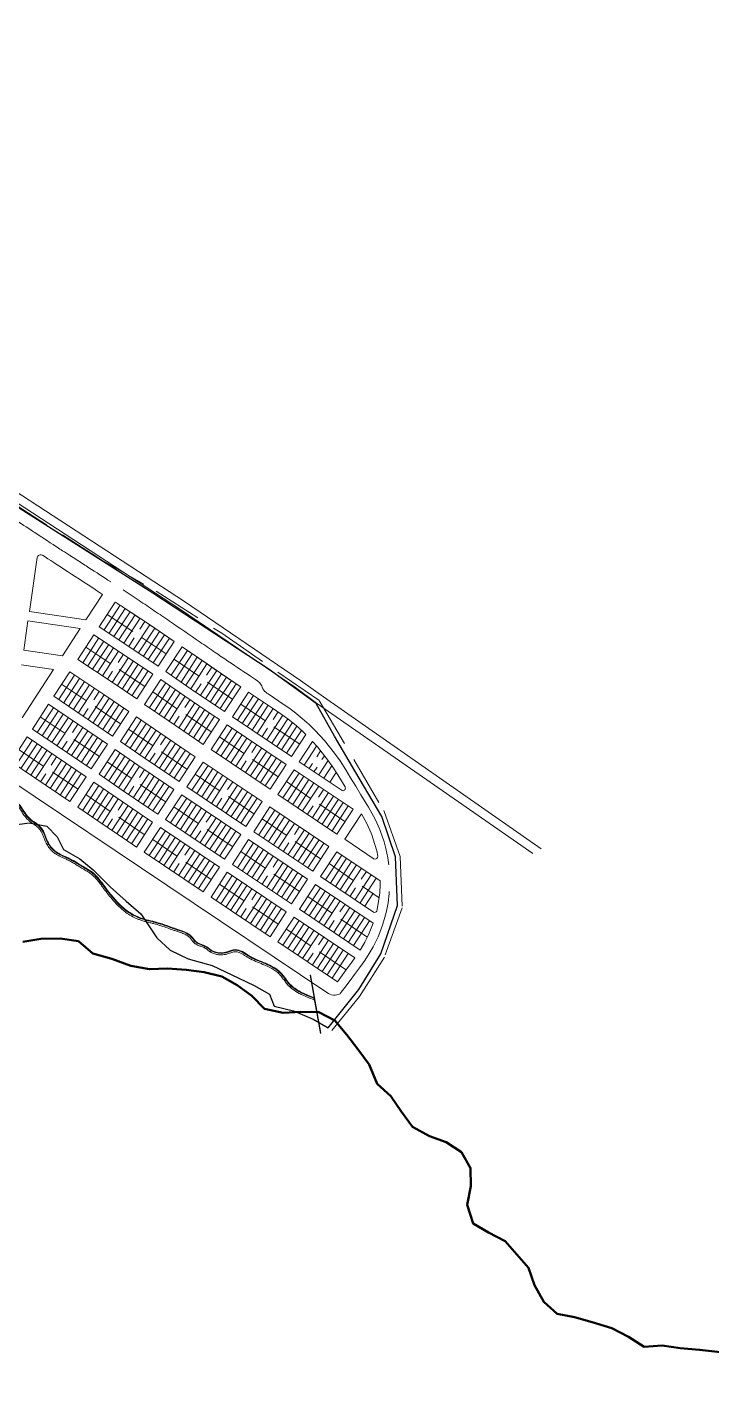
# Model space of a CAD drawing. Header units: metres. Extents: x 3557088 to 3598139, y 7314183 to 7334470.
# Drawn here: x 3581666 to 3582821, y 7319713 to 7321990 of the extents above; entities that cross this region are included whole.
import ezdxf

# ---------------------------------------------------------------- set-up
doc = ezdxf.new("R2010")
doc.units = ezdxf.units.M
doc.linetypes.add('JIS_02_4.0', pattern=[5.5, 4, -1.5])
for name, color, linetype, lineweight in [('CMS_Limite_Urbanizable', 1, 'Continuous', 30), ('Imagen', 17, 'Continuous', 0), ('LIMITES', 7, 'Continuous', 50)]:
    doc.layers.add(name, color=color, linetype=linetype, lineweight=lineweight)
doc.layers.add('nuevo', color=7, linetype='Continuous', lineweight=15, true_color=0xf2f2f2)
picture_1 = doc.add_image_def('image1.jpg', size_in_pixel=(4800, 2360))

msp = doc.modelspace()

# ---------------------------------------------------------------- linework, layer by layer
at = {"layer": 'CMS_Limite_Urbanizable'}
msp.add_lwpolyline([(3581641.1, 7320641.3), (3581669.4, 7320645.1), (3581699.1, 7320639.6), (3581716.5, 7320621.5), (3581727.1, 7320600.2), (3581754.9, 7320584.2), (3581777.5, 7320565.6), (3581805.9, 7320536.7), (3581833.2, 7320512.9), (3581857.9, 7320491.2), (3581884.9, 7320450.7), (3581907.5, 7320430.1), (3581937.6, 7320415.4), (3581978.4, 7320403.8), (3582023.4, 7320382.7), (3582049.6, 7320369.9), (3582075.3, 7320355.5), (3582083.3, 7320335.2), (3582115.7, 7320327.2), (3582149.2, 7320313.4), (3582174.4, 7320298.4), (3582226, 7320363.5), (3582263.6, 7320423.8), (3582291.8, 7320505.1), (3582287.9, 7320587.5), (3582265.2, 7320655.8), (3582219.2, 7320733), (3582184.9, 7320791.6), (3582154.2, 7320846.6), (3582074.6, 7320904), (3581878.3, 7321033.1), (3581585.6, 7321219.4)], dxfattribs=at)
at = {"layer": 'LIMITES'}
msp.add_lwpolyline([(3582887.3, 7319744.7), (3582801.9, 7319754.5), (3582769.2, 7319757.2), (3582738.5, 7319761.4), (3582708.5, 7319759.5), (3582681.7, 7319776.3), (3582653.9, 7319790.7), (3582620.2, 7319801.2), (3582590.5, 7319809.2), (3582561.1, 7319815.2), (3582538.6, 7319835.6), (3582523.2, 7319863.8), (3582513, 7319892.8), (3582493.3, 7319915.5), (3582473.3, 7319937.9), (3582445.5, 7319952.5), (3582419.6, 7319967.8), (3582409.1, 7319999.6), (3582415.6, 7320031.1), (3582414.7, 7320061.3), (3582399.4, 7320088.5), (3582374, 7320105.3), (3582345.7, 7320115.6), (3582316.8, 7320131.2), (3582298.4, 7320156.4), (3582280.5, 7320182.9), (3582257.2, 7320204.1), (3582243.9, 7320236.4), (3582224.5, 7320262.6), (3582206.1, 7320286.8), (3582185.4, 7320311.2), (3582158.5, 7320325.3), (3582128.3, 7320325.4), (3582098.1, 7320323.8), (3582066.9, 7320330.8), (3582045.7, 7320352.7), (3582020.9, 7320370.6), (3581994.6, 7320385.2), (3581965.1, 7320392.7), (3581934.7, 7320396.6), (3581902.8, 7320398.8), (3581872.3, 7320397.9), (3581841.1, 7320403.6), (3581808.9, 7320414.9), (3581776.8, 7320424.4), (3581752.5, 7320444.9), (3581721.5, 7320449.8), (3581688.8, 7320448.9), (3581658.6, 7320444)], dxfattribs=at)
at = {"layer": 'nuevo'}
for p, q in [((3581669.6, 7321002.3), (3581682.9, 7321093.4)), ((3581660, 7320937), (3581667.2, 7320986.4)), ((3582150.6, 7320349.5), (3582143.8, 7320387.8)), ((3582162.2, 7320289.3), (3582144.8, 7320388)), ((3582161.2, 7320289.1), (3582150.8, 7320348.2))]:
    msp.add_line(p, q, dxfattribs=at)
for points in [[(3575465.1, 7324196.4), (3575585.1, 7324093.1), (3577505.3, 7323189), (3578124.6, 7323081.4), (3578293.7, 7323036.8), (3578868.3, 7322883), (3579665, 7322294.2), (3580059.8, 7322180.4), (3580724, 7321683.2), (3580745, 7321683.2), (3580848.5, 7321741.8), (3580882.9, 7321725.8), (3581107.6, 7321563.4), (3581408.2, 7321360.5), (3581931.4, 7321019.4), (3582127.8, 7320885.8), (3582166.3, 7320857.8), (3582534.5, 7320601.2)], [(3575455.3, 7324185), (3575576.9, 7324080.4), (3577500.8, 7323174.6), (3578121.4, 7323066.7), (3578289.8, 7323022.3), (3578861.7, 7322869.2), (3579658.2, 7322280.5), (3580053, 7322166.8), (3580719, 7321668.2), (3580749, 7321668.2), (3580849.2, 7321724.9), (3580875.3, 7321712.8), (3581099.1, 7321551.1), (3581400, 7321348), (3581923.4, 7321006.7), (3582119, 7320873.7), (3582154.9, 7320847.6), (3582520, 7320593.3)], [(3581765.2, 7320988.2), (3581793.2, 7321031.3)], [(3581787.4, 7320976.5), (3581814.6, 7321018.3)], [(3581795.8, 7320971.1), (3581822.9, 7321012.8)], [(3581667.2, 7320986.4), (3581755.6, 7320973.4)], [(3581669.6, 7321002.3), (3581765.2, 7320988.2)], [(3581801, 7320997.4), (3581844.2, 7320968.5)], [(3581804.2, 7320965.6), (3581831.3, 7321007.3)], [(3581812.5, 7320960.2), (3581839.7, 7321001.9)], [(3581820.7, 7320954.4), (3581848.1, 7320996.4)], [(3581829.1, 7320948.9), (3581856.5, 7320991)], [(3581840, 7321001.6), (3581874.1, 7320979), (3581914.4, 7320951.6)], [(3581856.4, 7320972.6), (3581864.8, 7320985.5)], [(3581725.5, 7320927.3), (3581755.6, 7320973.4)], [(3581751.4, 7320921.2), (3581778.7, 7320963.1)], [(3581778.7, 7320963.1), (3581837.3, 7320924.2), (3581878.4, 7320896.3)], [(3581787.4, 7320976.5), (3581846.2, 7320937.5), (3581887.1, 7320909.7)], [(3581845.7, 7320937.8), (3581873, 7320979.7)], [(3581854, 7320932.2), (3581881.3, 7320974.1)], [(3581862.3, 7320926.6), (3581889.6, 7320968.5)], [(3581870.5, 7320921), (3581897.9, 7320962.9)], [(3581759.8, 7320915.8), (3581787, 7320957.7)], [(3581807, 7320914), (3581765, 7320942.2)], [(3581768.1, 7320910.3), (3581795.4, 7320952.2)], [(3581776.4, 7320904.6), (3581803.8, 7320946.7)], [(3581784.7, 7320899.1), (3581812, 7320941)], [(3581837.4, 7320943.3), (3581846.9, 7320958)], [(3581858.4, 7320959), (3581900.7, 7320930.7)], [(3581878.8, 7320915.3), (3581906.1, 7320957.3)], [(3581887.1, 7320909.7), (3581914.4, 7320951.7)], [(3581900.3, 7320900.7), (3581927.6, 7320942.6)], [(3581927.6, 7320942.6), (3581969.7, 7320913.6), (3582017, 7320881.4), (3582026.7, 7320874.9)], [(3581660, 7320937), (3581725.5, 7320927.3)], [(3581751.4, 7320921.2), (3581809.4, 7320882.7), (3581851.1, 7320854.4)], [(3581793, 7320893.6), (3581820.3, 7320935.5)], [(3581809.7, 7320882.5), (3581837, 7320924.4)], [(3581818, 7320876.9), (3581845.3, 7320918.8)], [(3581819.5, 7320915.9), (3581828.7, 7320929.9)], [(3581909.4, 7320894.7), (3581936.6, 7320936.4)], [(3581914.7, 7320921.1), (3581955.1, 7320893.4), (3581956.2, 7320892.6)], [(3581917.5, 7320888.8), (3581944.8, 7320930.7)], [(3581925.8, 7320883.1), (3581953.1, 7320925.1)], [(3581934, 7320877.5), (3581961.3, 7320919.4)], [(3581656.3, 7320912.2), (3581710.5, 7320904.3)], [(3581657.4, 7320822.6), (3581710.5, 7320904.3)], [(3581710.9, 7320859), (3581737.7, 7320900.3)], [(3581718.8, 7320852.9), (3581746.1, 7320894.8)], [(3581737.7, 7320900.3), (3581795.5, 7320861.9), (3581837.4, 7320833.4)], [(3581801.4, 7320888), (3581810.1, 7320901.4)], [(3581864.7, 7320875.3), (3581821.5, 7320904.3)], [(3581826.3, 7320871.2), (3581853.5, 7320913.2)], [(3581834.5, 7320865.6), (3581861.8, 7320907.5)], [(3581842.8, 7320860), (3581870.1, 7320901.9)], [(3581851.1, 7320854.4), (3581878.4, 7320896.3)], [(3581900.3, 7320900.7), (3581941.4, 7320872.4), (3581989, 7320840), (3581999.4, 7320833)], [(3581942.3, 7320871.8), (3581969.6, 7320913.7)], [(3581958.8, 7320860.6), (3581986.1, 7320902.5)], [(3581967.1, 7320854.9), (3581994.4, 7320896.8)], [(3581969.1, 7320894.7), (3581977.8, 7320908.1)], [(3581766.1, 7320851.1), (3581724.1, 7320879.3)], [(3581727.2, 7320847.4), (3581754.5, 7320889.3)], [(3581735.5, 7320841.7), (3581762.9, 7320883.9)], [(3581743.8, 7320836.2), (3581771.1, 7320878.1)], [(3581752.1, 7320830.7), (3581779.4, 7320872.6)], [(3581864.3, 7320845.3), (3581891.6, 7320887.3)], [(3581872.7, 7320839.9), (3581899.9, 7320881.8)], [(3581880.8, 7320834), (3581908.3, 7320876.4)], [(3581891.6, 7320887.3), (3581932.4, 7320859.2), (3581980, 7320826.7), (3581990.7, 7320819.6)], [(3581950.5, 7320866.2), (3581959.7, 7320880.3)], [(3581970.5, 7320882.8), (3582002.8, 7320860.8), (3582013.5, 7320853.6)], [(3581975.3, 7320849.3), (3582002.6, 7320891.2)], [(3581983.6, 7320843.7), (3582010.9, 7320885.6)], [(3581991.9, 7320838.1), (3582019.2, 7320880)], [(3581999.4, 7320833), (3582026.7, 7320874.9)], [(3581710.9, 7320859), (3581810.2, 7320791.5)], [(3581768.8, 7320819.6), (3581796.1, 7320861.5)], [(3581777.1, 7320814), (3581804.3, 7320855.9)], [(3581778.6, 7320853.1), (3581787.7, 7320867.1)], [(3581785.3, 7320808.4), (3581812.6, 7320850.3)], [(3581877.9, 7320866.3), (3581918.3, 7320838.5), (3581919.4, 7320837.8)], [(3581889, 7320828.3), (3581916.3, 7320870.3)], [(3581897.2, 7320822.7), (3581924.5, 7320864.6)], [(3581905.5, 7320817), (3581932.8, 7320858.9)], [(3581932.4, 7320839.9), (3581941, 7320853.3)], [(3582012.7, 7320824.1), (3582039.9, 7320865.9)], [(3582021, 7320818.5), (3582048.3, 7320860.4)], [(3582029.3, 7320812.9), (3582056.6, 7320854.8)], [(3582037.6, 7320807.4), (3582064.9, 7320849.3)], [(3582039.9, 7320865.9), (3582082.3, 7320837.8), (3582100.8, 7320824.9), (3582106.9, 7320820.3), (3582120.1, 7320809.5), (3582131.4, 7320799.4), (3582136.6, 7320794.4)], [(3582073.1, 7320863), (3582091.2, 7320851), (3582110.2, 7320837.9), (3582116.8, 7320832.9), (3582130.5, 7320821.7), (3582142.4, 7320811.1), (3582152.5, 7320801.1), (3582168.4, 7320784), (3582185.1, 7320763.1), (3582194.5, 7320749.7), (3582204.2, 7320734.5), (3582212.2, 7320721.4), (3582220.9, 7320707), (3582229.7, 7320692.5), (3582242.6, 7320671.3), (3582254, 7320651), (3582261.6, 7320633.9), (3582263, 7320630.3), (3582268.8, 7320613), (3582271.9, 7320601.4), (3582273.6, 7320593.8), (3582275.1, 7320585.7), (3582276.8, 7320574.3), (3582276.8, 7320574.3)], [(3581674.9, 7320803.6), (3581702.1, 7320845.6)], [(3581682.8, 7320797.6), (3581710.1, 7320839.5)], [(3581691.2, 7320792.1), (3581718.5, 7320834)], [(3581699.4, 7320786.4), (3581726.9, 7320828.6)], [(3581702.1, 7320845.6), (3581801.4, 7320778.1)], [(3581760.5, 7320825.2), (3581769.2, 7320838.5)], [(3581823.8, 7320812.5), (3581780.5, 7320841.5)], [(3581793.6, 7320802.8), (3581820.9, 7320844.7)], [(3581801.9, 7320797.1), (3581829.2, 7320839.1)], [(3581810.2, 7320791.5), (3581837.4, 7320833.4)], [(3581864.3, 7320845.3), (3581904.2, 7320817.9), (3581952, 7320785.3), (3581963.4, 7320777.7)], [(3581922, 7320805.7), (3581949.3, 7320847.7)], [(3581930.3, 7320800.1), (3581957.6, 7320842)], [(3581933.7, 7320828), (3581966, 7320806), (3581976.8, 7320798.8)], [(3581938.6, 7320794.5), (3581965.8, 7320836.4)], [(3581946.8, 7320788.9), (3581974.1, 7320830.8)], [(3582026.9, 7320845.8), (3582067.2, 7320818.1), (3582068.3, 7320817.3)], [(3582045.9, 7320801.8), (3582073.2, 7320843.7)], [(3582054.2, 7320796.2), (3582081.5, 7320838.1)], [(3582071, 7320785.3), (3582098, 7320826.8)], [(3582081.3, 7320819.5), (3582089.8, 7320832.5)], [(3581674.9, 7320803.6), (3581774.1, 7320736.2)], [(3581730.1, 7320795.8), (3581688.1, 7320824)], [(3581707.8, 7320780.9), (3581735.1, 7320822.8)], [(3581716.1, 7320775.4), (3581743.4, 7320817.3)], [(3581732.8, 7320764.3), (3581760.1, 7320806.2)], [(3581742.6, 7320797.7), (3581751.7, 7320811.7)], [(3581823.4, 7320782.5), (3581850.6, 7320824.4)], [(3581831.7, 7320777), (3581859, 7320818.9)], [(3581837, 7320803.4), (3581877.4, 7320775.7), (3581878.5, 7320774.9)], [(3581839.8, 7320771.1), (3581867.4, 7320813.5)], [(3581848.1, 7320765.5), (3581875.4, 7320807.4)], [(3581850.6, 7320824.4), (3581890, 7320797.3), (3581938, 7320764.6), (3581949.8, 7320756.7)], [(3581913.8, 7320811.4), (3581922.9, 7320825.5)], [(3581955.1, 7320783.3), (3581982.4, 7320825.2)], [(3581963.4, 7320777.7), (3581990.7, 7320819.6)], [(3581976.7, 7320768.8), (3582004, 7320810.7)], [(3581985, 7320763.2), (3582012.3, 7320805.1)], [(3582004, 7320810.7), (3582103.6, 7320743.8)], [(3582012.7, 7320824.1), (3582112.4, 7320757.2)], [(3582012.7, 7320824.1), (3582112.4, 7320757.2)], [(3582062.7, 7320790.9), (3582071.9, 7320805)], [(3582079.2, 7320779.6), (3582106.1, 7320820.9)], [(3582082.7, 7320807.5), (3582115, 7320785.6), (3582125.7, 7320778.4)], [(3582087.5, 7320774), (3582113.9, 7320814.6)], [(3582095.8, 7320768.4), (3582121.7, 7320808.2)], [(3581638.8, 7320748.3), (3581666.1, 7320790.2)], [(3581646.8, 7320742.2), (3581674.1, 7320784.1)], [(3581666.1, 7320790.2), (3581765.4, 7320722.8)], [(3581724.4, 7320769.8), (3581733.2, 7320783.2)], [(3581741, 7320758.7), (3581768.3, 7320800.6)], [(3581787.8, 7320757.1), (3581744.5, 7320786.1)], [(3581749.3, 7320753.1), (3581776.6, 7320795)], [(3581757.6, 7320747.4), (3581784.9, 7320789.3)], [(3581765.9, 7320741.8), (3581793.1, 7320783.7)], [(3581823.4, 7320782.5), (3581861.8, 7320756), (3581910, 7320723.2), (3581922.5, 7320714.8)], [(3581856.3, 7320759.8), (3581883.6, 7320801.7)], [(3581864.6, 7320754.1), (3581891.9, 7320796.1)], [(3581881.1, 7320742.9), (3581908.4, 7320784.8)], [(3581891.4, 7320777.1), (3581900.1, 7320790.4)], [(3581990.9, 7320790.5), (3582031.2, 7320762.8), (3582032.3, 7320762)], [(3581993.3, 7320757.6), (3582020.6, 7320799.5)], [(3582001.6, 7320752), (3582028.9, 7320794)], [(3582009.9, 7320746.5), (3582037.2, 7320788.4)], [(3582018.2, 7320740.9), (3582045.5, 7320782.8)], [(3582104.1, 7320762.8), (3582129.2, 7320801.4)], [(3582112.4, 7320757.2), (3582136.6, 7320794.4)], [(3582125.6, 7320748.3), (3582147.9, 7320782.5)], [(3582147.9, 7320782.5), (3582156.2, 7320773.5), (3582172.3, 7320753.5), (3582181.2, 7320740.8), (3582190.6, 7320726), (3582198.5, 7320713.1), (3582203, 7320705.7)], [(3581694.1, 7320740.5), (3581652.1, 7320768.6)], [(3581655.2, 7320736.8), (3581682.5, 7320778.7)], [(3581663.4, 7320731.1), (3581690.9, 7320773.2)], [(3581671.8, 7320725.6), (3581699, 7320767.5)], [(3581680.1, 7320720), (3581707.4, 7320761.9)], [(3581774.1, 7320736.2), (3581801.4, 7320778.1)], [(3581787.3, 7320727.1), (3581814.6, 7320769.1)], [(3581795.7, 7320721.7), (3581823, 7320763.6)], [(3581803.8, 7320715.8), (3581831.4, 7320758.2)], [(3581814.6, 7320769.1), (3581852.8, 7320742.8), (3581901.1, 7320709.9), (3581913.8, 7320701.4)], [(3581872.8, 7320748.5), (3581882, 7320762.6)], [(3581889.4, 7320737.3), (3581916.7, 7320779.2)], [(3581892.8, 7320765.2), (3581925.1, 7320743.2), (3581935.8, 7320736)], [(3581897.6, 7320731.6), (3581924.9, 7320773.5)], [(3581905.9, 7320726), (3581933.2, 7320767.9)], [(3581914.2, 7320720.4), (3581941.5, 7320762.3)], [(3581976.7, 7320768.8), (3582076.4, 7320701.9)], [(3582035, 7320730), (3582062.2, 7320771.9)], [(3582043.2, 7320724.3), (3582070.5, 7320766.2)], [(3582045.3, 7320764.1), (3582054, 7320777.5)], [(3582051.5, 7320718.7), (3582078.8, 7320760.6)], [(3582134, 7320742.8), (3582154.9, 7320774.9)], [(3582155, 7320756.7), (3582161.6, 7320766.8)], [(3582163.8, 7320752), (3582168.2, 7320758.6)], [(3581638.8, 7320748.3), (3581738.1, 7320680.9)], [(3581696.8, 7320709), (3581724, 7320750.9)], [(3581705, 7320703.3), (3581732.3, 7320745.3)], [(3581706.6, 7320742.4), (3581715.7, 7320756.4)], [(3581713.3, 7320697.7), (3581740.6, 7320739.6)], [(3581801, 7320748.1), (3581841.3, 7320720.4), (3581842.5, 7320719.6)], [(3581812.1, 7320710.2), (3581839.4, 7320752.1)], [(3581820.3, 7320704.5), (3581847.6, 7320746.4)], [(3581828.6, 7320698.8), (3581855.8, 7320740.7)], [(3581855.4, 7320721.8), (3581864.1, 7320735.1)], [(3581922.5, 7320714.8), (3581949.8, 7320756.7)], [(3581935.8, 7320705.9), (3581963.1, 7320747.8)], [(3581944.1, 7320700.3), (3581971.4, 7320742.2)], [(3581952.4, 7320694.8), (3581979.7, 7320736.7)], [(3581963.1, 7320747.8), (3582062.7, 7320680.9)], [(3582026.7, 7320735.6), (3582035.9, 7320749.7)], [(3582046.7, 7320752.2), (3582079, 7320730.2), (3582089.7, 7320723)], [(3582059.8, 7320713.1), (3582087, 7320755)], [(3582068, 7320707.5), (3582095.3, 7320749.4)], [(3582076.4, 7320701.9), (3582103.6, 7320743.8)], [(3582089.6, 7320693), (3582116.9, 7320734.9)], [(3582116.9, 7320734.9), (3582216.6, 7320668)], [(3582125.6, 7320748.3), (3582198.3, 7320699.5)], [(3582142.3, 7320737.1), (3582147.8, 7320745.6)], [(3582150.6, 7320731.6), (3582155.7, 7320739.4)], [(3582158.9, 7320726), (3582174.6, 7320750.2)], [(3582167.2, 7320720.4), (3582180.8, 7320741.4)], [(3581635.1, 7320718.6), (3582172.1, 7320358.2)], [(3581688.4, 7320714.5), (3581697.2, 7320727.9)], [(3581751.8, 7320701.8), (3581708.5, 7320730.8)], [(3581721.6, 7320692.1), (3581748.9, 7320734)], [(3581729.9, 7320686.5), (3581757.1, 7320728.4)], [(3581738.1, 7320680.9), (3581765.4, 7320722.8)], [(3581751.3, 7320671.8), (3581778.6, 7320713.7)], [(3581778.6, 7320713.7), (3581815.5, 7320688.4), (3581864.1, 7320655.2), (3581877.8, 7320646.1)], [(3581787.3, 7320727.1), (3581824.5, 7320701.6), (3581873.1, 7320668.5), (3581886.5, 7320659.5)], [(3581845.1, 7320687.6), (3581872.4, 7320729.5)], [(3581853.4, 7320681.9), (3581880.7, 7320723.8)], [(3581861.6, 7320676.3), (3581888.9, 7320718.2)], [(3581869.9, 7320670.7), (3581897.2, 7320712.6)], [(3581949.9, 7320727.6), (3581990.3, 7320699.9), (3581991.4, 7320699.1)], [(3581960.7, 7320689.2), (3581988, 7320731.1)], [(3581969, 7320683.6), (3581996.3, 7320725.5)], [(3581977.3, 7320678), (3582004.6, 7320719.9)], [(3582004.4, 7320701.3), (3582013.1, 7320714.6)], [(3582097.9, 7320687.4), (3582125.2, 7320729.3)], [(3582103.8, 7320714.7), (3582144.1, 7320687), (3582145.3, 7320686.2)], [(3582106.2, 7320681.8), (3582133.5, 7320723.7)], [(3582114.6, 7320676.2), (3582141.8, 7320718.2)], [(3582122.9, 7320670.7), (3582150.1, 7320712.6)], [(3582177.1, 7320713.7), (3582187.9, 7320730.3)], [(3581759.7, 7320666.4), (3581787, 7320708.3)], [(3581765, 7320692.8), (3581805.3, 7320665), (3581806.5, 7320664.3)], [(3581767.8, 7320660.5), (3581795.4, 7320702.9)], [(3581776.1, 7320654.8), (3581803.4, 7320696.8)], [(3581784.3, 7320649.2), (3581811.6, 7320691.1)], [(3581836.8, 7320693.2), (3581846, 7320707.3)], [(3581856.8, 7320709.8), (3581889.1, 7320687.8), (3581899.8, 7320680.6)], [(3581878.2, 7320665.1), (3581905.5, 7320707)], [(3581886.5, 7320659.5), (3581913.8, 7320701.4)], [(3581899.8, 7320650.6), (3581927.1, 7320692.5)], [(3581927.1, 7320692.5), (3582026.7, 7320625.6)], [(3581935.8, 7320705.9), (3582035.4, 7320639)], [(3581935.8, 7320705.9), (3582035.4, 7320639)], [(3581994, 7320667.1), (3582021.3, 7320709)], [(3582002.3, 7320661.5), (3582029.6, 7320703.4)], [(3582005.8, 7320689.4), (3582038.1, 7320667.4), (3582048.8, 7320660.2)], [(3582010.6, 7320655.8), (3582037.9, 7320697.7)], [(3582018.8, 7320650.2), (3582046.1, 7320692.1)], [(3582089.6, 7320693), (3582189.3, 7320626.1)], [(3582089.6, 7320693), (3582189.3, 7320626.1)], [(3582131.2, 7320665.1), (3582158.4, 7320707)], [(3582147.9, 7320654.2), (3582175.2, 7320696.1)], [(3582156.2, 7320648.5), (3582183.5, 7320690.4)], [(3582158.2, 7320688.4), (3582166.9, 7320701.7)], [(3581751.3, 7320671.8), (3581787.2, 7320647.1), (3581836.1, 7320613.8), (3581850.5, 7320604.2)], [(3581792.6, 7320643.5), (3581819.8, 7320685.4)], [(3581809.1, 7320632.2), (3581836.4, 7320674.2)], [(3581817.4, 7320626.6), (3581844.6, 7320668.5)], [(3581819.4, 7320666.4), (3581828.1, 7320679.8)], [(3581908.1, 7320645), (3581935.4, 7320686.9)], [(3581913.9, 7320672.3), (3581954.3, 7320644.6), (3581955.4, 7320643.8)], [(3581916.4, 7320639.4), (3581943.7, 7320681.3)], [(3581924.7, 7320633.9), (3581952, 7320675.8)], [(3581933, 7320628.3), (3581960.3, 7320670.2)], [(3581985.8, 7320672.7), (3581995, 7320686.8)], [(3582027.1, 7320644.6), (3582054.4, 7320686.5)], [(3582035.4, 7320639), (3582062.7, 7320680.9)], [(3582048.7, 7320630.1), (3582076, 7320672)], [(3582057, 7320624.5), (3582084.3, 7320666.4)], [(3582076, 7320672), (3582175.7, 7320605.1)], [(3582139.6, 7320659.8), (3582148.8, 7320673.9)], [(3582159.6, 7320676.4), (3582191.9, 7320654.4), (3582202.6, 7320647.2)], [(3582164.4, 7320642.9), (3582191.7, 7320684.8)], [(3582172.7, 7320637.3), (3582200, 7320679.2)], [(3582181, 7320631.7), (3582208.3, 7320673.6)], [(3582189.3, 7320626.1), (3582216.6, 7320668)], [(3581800.8, 7320637.9), (3581810, 7320652)], [(3581820.8, 7320654.5), (3581853.1, 7320632.5), (3581863.8, 7320625.3)], [(3581825.6, 7320621), (3581852.9, 7320662.9)], [(3581833.9, 7320615.4), (3581861.2, 7320657.3)], [(3581842.2, 7320609.7), (3581869.5, 7320651.7)], [(3581850.5, 7320604.2), (3581877.8, 7320646.1)], [(3581899.8, 7320650.6), (3581999.4, 7320583.7)], [(3581899.8, 7320650.6), (3581999.4, 7320583.7)], [(3581941.3, 7320622.7), (3581968.6, 7320664.6)], [(3581958, 7320611.8), (3581985.3, 7320653.7)], [(3581966.3, 7320606.1), (3581993.6, 7320648.1)], [(3581968.4, 7320646), (3581977.1, 7320659.3)], [(3582062.9, 7320651.9), (3582103.2, 7320624.1), (3582104.4, 7320623.3)], [(3582065.3, 7320619), (3582092.6, 7320660.9)], [(3582073.6, 7320613.4), (3582100.9, 7320655.3)], [(3582081.9, 7320607.8), (3582109.2, 7320649.7)], [(3582090.2, 7320602.2), (3582117.5, 7320644.1)], [(3582202.6, 7320617.2), (3582230.5, 7320660.1)], [(3582230.5, 7320660.1), (3582239.6, 7320643.8), (3582246.8, 7320627.7), (3582248, 7320624.8), (3582253.5, 7320608.3), (3582256.4, 7320597.6), (3582258.3, 7320588.6)], [(3581863.8, 7320595.3), (3581891, 7320637.2)], [(3581872.1, 7320589.7), (3581899.4, 7320631.6)], [(3581880.4, 7320584.1), (3581907.7, 7320626)], [(3581891, 7320637.2), (3581990.7, 7320570.3)], [(3581949.8, 7320617.4), (3581959, 7320631.5)], [(3581969.7, 7320634), (3582002, 7320612), (3582012.8, 7320604.9)], [(3581974.6, 7320600.5), (3582001.9, 7320642.4)], [(3581982.8, 7320594.9), (3582010.1, 7320636.8)], [(3581991.1, 7320589.3), (3582018.4, 7320631.2)], [(3581999.4, 7320583.7), (3582026.7, 7320625.6)], [(3582048.7, 7320630.1), (3582148.4, 7320563.2)], [(3582048.7, 7320630.1), (3582148.4, 7320563.2)], [(3582107, 7320591.3), (3582134.3, 7320633.2)], [(3582115.3, 7320585.7), (3582142.5, 7320627.6)], [(3582117.3, 7320625.5), (3582126, 7320638.8)], [(3582123.5, 7320580), (3582150.8, 7320622)], [(3581877.9, 7320617), (3581918.3, 7320589.3), (3581919.4, 7320588.5)], [(3581888.7, 7320578.5), (3581916, 7320620.4)], [(3581897, 7320573), (3581924.3, 7320614.9)], [(3581905.3, 7320567.4), (3581932.6, 7320609.3)], [(3581922, 7320556.5), (3581949.3, 7320598.4)], [(3581932.4, 7320590.6), (3581941, 7320604)], [(3582012.7, 7320574.8), (3582040, 7320616.7)], [(3582021, 7320569.2), (3582048.3, 7320611.1)], [(3582029.3, 7320563.6), (3582056.6, 7320605.5)], [(3582037.6, 7320558.1), (3582064.9, 7320600)], [(3582040, 7320616.7), (3582139.6, 7320549.8)], [(3582098.7, 7320596.9), (3582107.9, 7320611)], [(3582118.7, 7320613.6), (3582151, 7320591.6), (3582161.7, 7320584.4)], [(3582131.8, 7320574.4), (3582159.1, 7320616.3)], [(3582140.1, 7320568.8), (3582167.3, 7320610.7)], [(3582148.4, 7320563.2), (3582175.7, 7320605.1)], [(3582202.6, 7320617.2), (3582252.1, 7320583.9)], [(3581863.8, 7320595.3), (3581963.4, 7320528.4)], [(3581863.8, 7320595.3), (3581963.4, 7320528.4)], [(3581913.8, 7320562.1), (3581922.9, 7320576.2)], [(3581930.3, 7320550.8), (3581957.6, 7320592.7)], [(3581933.7, 7320578.7), (3581966, 7320556.7), (3581976.8, 7320549.5)], [(3581938.6, 7320545.2), (3581965.8, 7320587.1)], [(3581946.8, 7320539.6), (3581974.1, 7320581.5)], [(3581955.1, 7320534), (3581982.4, 7320575.9)], [(3582026.9, 7320596.5), (3582067.2, 7320568.8), (3582068.3, 7320568)], [(3582045.9, 7320552.5), (3582073.2, 7320594.4)], [(3582054.2, 7320546.9), (3582081.5, 7320588.8)], [(3582071, 7320536), (3582098.3, 7320577.9)], [(3582081.3, 7320570.2), (3582090, 7320583.5)], [(3582161.7, 7320554.3), (3582188.9, 7320596.2)], [(3582170, 7320548.7), (3582197.2, 7320590.6)], [(3582175.8, 7320576.1), (3582216.2, 7320548.3), (3582217.3, 7320547.5)], [(3582178.3, 7320543.2), (3582205.5, 7320585.1)], [(3582186.6, 7320537.6), (3582213.8, 7320579.5)], [(3582188.9, 7320596.2), (3582262.3, 7320547)], [(3581963.4, 7320528.4), (3581990.7, 7320570.3)], [(3581976.7, 7320519.5), (3582004, 7320561.4)], [(3581985, 7320513.9), (3582012.3, 7320555.8)], [(3582004, 7320561.4), (3582103.6, 7320494.5)], [(3582012.7, 7320574.8), (3582112.4, 7320507.9)], [(3582012.7, 7320574.8), (3582112.4, 7320507.9)], [(3582062.7, 7320541.6), (3582071.9, 7320555.7)], [(3582079.2, 7320530.3), (3582106.5, 7320572.3)], [(3582082.7, 7320558.2), (3582115, 7320536.3), (3582125.7, 7320529.1)], [(3582087.5, 7320524.7), (3582114.8, 7320566.6)], [(3582095.8, 7320519.1), (3582123.1, 7320561)], [(3582104.1, 7320513.5), (3582131.3, 7320555.4)], [(3582161.7, 7320554.3), (3582251, 7320494.3)], [(3582194.9, 7320532), (3582222.2, 7320573.9)], [(3582203.2, 7320526.4), (3582230.5, 7320568.4)], [(3582219.9, 7320515.5), (3582247.2, 7320557.4)], [(3582230.2, 7320549.7), (3582238.9, 7320563)], [(3581990.9, 7320541.2), (3582031.2, 7320513.5), (3582032.3, 7320512.7)], [(3581993.3, 7320508.3), (3582020.6, 7320550.2)], [(3582001.6, 7320502.7), (3582028.9, 7320544.7)], [(3582009.9, 7320497.2), (3582037.2, 7320539.1)], [(3582018.2, 7320491.6), (3582045.5, 7320533.5)], [(3582112.4, 7320507.9), (3582139.6, 7320549.8)], [(3582125.7, 7320499), (3582152.9, 7320540.9)], [(3582134, 7320493.4), (3582161.2, 7320535.3)], [(3582142.3, 7320487.8), (3582169.5, 7320529.8)], [(3582152.9, 7320540.9), (3582250.4, 7320475.5)], [(3582211.7, 7320521.1), (3582220.8, 7320535.2)], [(3582228.2, 7320509.9), (3582255.5, 7320551.8)], [(3582231.6, 7320537.8), (3582260.4, 7320518.2)], [(3582262.3, 7320547), (3582262.3, 7320541.1), (3582261.5, 7320527), (3582259.6, 7320512.2), (3582257.1, 7320499), (3582256.4, 7320495.9)], [(3581976.7, 7320519.5), (3582076.4, 7320452.6)], [(3581976.7, 7320519.5), (3582076.4, 7320452.6)], [(3582035, 7320480.7), (3582062.2, 7320522.6)], [(3582043.2, 7320475), (3582070.5, 7320516.9)], [(3582045.3, 7320514.9), (3582054, 7320528.2)], [(3582051.5, 7320469.4), (3582078.8, 7320511.3)], [(3582139.8, 7320520.7), (3582180.2, 7320493), (3582181.3, 7320492.2)], [(3582150.6, 7320482.3), (3582177.8, 7320524.2)], [(3582158.9, 7320476.7), (3582186.1, 7320518.6)], [(3582167.2, 7320471.1), (3582194.5, 7320513)], [(3582194.2, 7320494.4), (3582202.9, 7320507.7)], [(3582277.6, 7320529), (3582277.4, 7320525.5), (3582275.5, 7320509.7), (3582272.8, 7320495.7), (3582271.4, 7320489.8), (3582266.8, 7320473.6), (3582263.4, 7320464), (3582258.6, 7320452.2), (3582254.9, 7320444.2), (3582250.4, 7320435.4), (3582243.9, 7320424.2), (3582236.1, 7320412.2), (3582227.1, 7320399.9), (3582218.7, 7320388.5), (3582211.3, 7320378.5), (3582202.6, 7320366.7), (3582194.9, 7320356.3)], [(3582236.5, 7320504.2), (3582250.1, 7320525.2)], [(3582026.7, 7320486.3), (3582035.9, 7320500.4)], [(3582046.7, 7320502.9), (3582079, 7320480.9), (3582089.7, 7320473.7)], [(3582059.8, 7320463.8), (3582087.1, 7320505.7)], [(3582068.1, 7320458.2), (3582095.3, 7320500.1)], [(3582076.4, 7320452.6), (3582103.6, 7320494.5)], [(3582089.6, 7320443.7), (3582116.9, 7320485.6)], [(3582116.9, 7320485.6), (3582219.6, 7320416.7)], [(3582125.7, 7320499), (3582228.6, 7320429.9)], [(3582183.9, 7320460.2), (3582211.2, 7320502.1)], [(3582192.2, 7320454.6), (3582219.5, 7320496.5)], [(3582200.4, 7320448.9), (3582227.7, 7320490.8)], [(3582208.7, 7320443.3), (3582236, 7320485.2)], [(3582097.9, 7320438.1), (3582125.2, 7320480)], [(3582103.8, 7320465.4), (3582144.2, 7320437.7), (3582145.3, 7320436.9)], [(3582106.3, 7320432.5), (3582133.5, 7320474.4)], [(3582114.6, 7320426.9), (3582141.8, 7320468.9)], [(3582122.9, 7320421.4), (3582150.1, 7320463.3)], [(3582175.6, 7320465.8), (3582184.8, 7320479.9)], [(3582195.6, 7320482.5), (3582227.9, 7320460.5), (3582240.8, 7320451.8)], [(3582217, 7320437.7), (3582244.3, 7320479.6)], [(3582250.4, 7320475.5), (3582248.4, 7320469.6), (3582243.9, 7320458.6), (3582240.5, 7320451.2), (3582236.3, 7320443.1), (3582230.3, 7320432.5), (3582228.6, 7320429.9)], [(3582089.6, 7320443.7), (3582189.9, 7320376.4)], [(3582131.2, 7320415.8), (3582158.4, 7320457.7)], [(3582147.9, 7320404.9), (3582175.2, 7320446.8)], [(3582156.2, 7320399.2), (3582183.5, 7320441.1)], [(3582158.2, 7320439.1), (3582166.9, 7320452.4)], [(3582139.6, 7320410.5), (3582148.8, 7320424.6)], [(3582159.6, 7320427.1), (3582191.9, 7320405.1), (3582204.7, 7320396.5)], [(3582164.4, 7320393.6), (3582191.7, 7320435.5)], [(3582172.7, 7320388), (3582200, 7320429.9)], [(3582181, 7320382.4), (3582208.3, 7320424.3)], [(3582219.6, 7320416.7), (3582214.2, 7320409.3), (3582205.9, 7320398), (3582198.5, 7320388), (3582189.9, 7320376.4)]]:
    msp.add_lwpolyline(points, dxfattribs=at)
at = {"layer": 'nuevo', "linetype": 'JIS_02_4.0', "ltscale": 21}
msp.add_lwpolyline([(3580397.6, 7322521.7), (3580431.6, 7322437.4), (3580455.5, 7322325), (3580488, 7322098.3), (3580616.2, 7321922.6), (3580789.5, 7321721.8), (3581141.4, 7321505.2), (3581790.3, 7321090.4), (3581883.7, 7321036.7), (3581994.6, 7320965.6), (3582159.4, 7320851.7), (3582268.2, 7320665.7), (3582295.8, 7320588.4), (3582299.5, 7320501.2), (3582269.4, 7320417.9), (3582227.4, 7320351.4), (3582180.4, 7320294.1)], dxfattribs=at)
at = {"layer": 'nuevo'}
for centre, radius, start, end in [((3581688.8, 7321092.2), 6.02, 52.739, 174.5678), ((3582199.3, 7320703.6), 4.2, 255.2925, 32.6428), ((3582253.8, 7320588.2), 4.55, 248.5341, 4.8928), ((3582253.1, 7320497.4), 3.67, 236.7654, 335.4984), ((3582185, 7320374.7), 20.9, 231.9606, 298.2198)]:
    msp.add_arc(centre, radius, start, end, dxfattribs=at)
for points, knots in [([(3581399.8, 7321317.8), (3581406.3, 7321313.5), (3581412.8, 7321309.2), (3581427.3, 7321299.7), (3581435.3, 7321294.5), (3581459.4, 7321278.8), (3581475.5, 7321268.5), (3581501.2, 7321252), (3581510.8, 7321245.8), (3581530, 7321233.4), (3581539.5, 7321227.2), (3581568.3, 7321208.4), (3581587.4, 7321195.9), (3581617.5, 7321176.1), (3581628.5, 7321168.8), (3581650.5, 7321154.3), (3581661.6, 7321147), (3581675.3, 7321137.9), (3581678.1, 7321136.1), (3581680.9, 7321134.3)], [26.020593, 26.020593, 26.020593, 26.020593, 49.410396, 49.410396, 78.050831, 78.050831, 135.331702, 135.331702, 169.668303, 169.668303, 204.004904, 204.004904, 272.678105, 272.678105, 312.24927, 312.24927, 351.820435, 351.820435, 361.736506, 361.736506, 361.736506, 361.736506]), ([(3581680.9, 7321134.3), (3581709.7, 7321115.4), (3581715.5, 7321111.7), (3581726.8, 7321104.3), (3581732.4, 7321100.7), (3581761.1, 7321082.1)], [389.246416, 389.246416, 389.246416, 389.246416, 409.886733, 409.886733, 429.832699, 429.832699, 429.832699, 429.832699]), ([(3581761.1, 7321082.1), (3581764.1, 7321080.2), (3581767, 7321078.3), (3581782.4, 7321068.4), (3581794.7, 7321060.4), (3581807, 7321052.4)], [457.301192, 457.301192, 457.301192, 457.301192, 467.95303, 467.95303, 512.01722, 512.01722, 512.01722, 512.01722]), ([(3581828, 7321038.7), (3581836.9, 7321032.8), (3581845.9, 7321026.9), (3581863.5, 7321015.2), (3581872.1, 7321009.4), (3581889.3, 7320997.7), (3581897.9, 7320991.9), (3581923.6, 7320974.2), (3581940.7, 7320962.4), (3581966.4, 7320944.8), (3581975, 7320938.9), (3581990.7, 7320928.2), (3581997.9, 7320923.3), (3582019.5, 7320908.7), (3582034, 7320899.1), (3582054.2, 7320885.5), (3582055.1, 7320884.9), (3582055.1, 7320884.9)], [537.154557, 537.154557, 537.154557, 537.154557, 569.448259, 569.448259, 600.67743, 600.67743, 631.906602, 631.906602, 694.364945, 694.364945, 725.359126, 725.359126, 751.386144, 751.386144, 803.440179, 803.440179, 824.769128, 824.769128, 824.769128, 824.769128]), ([(3581814.6, 7321018.3), (3581819.8, 7321014.8), (3581825.1, 7321011.4), (3581841.6, 7321000.6), (3581852.8, 7320993.2), (3581872.7, 7320979.9), (3581881.3, 7320974.2), (3581898.1, 7320962.8), (3581906.2, 7320957.2), (3581914.4, 7320951.7)], [510.096183, 510.096183, 510.096183, 510.096183, 528.924055, 528.924055, 569.448259, 569.448259, 600.67743, 600.67743, 630.372505, 630.372505, 630.372505, 630.372505]), ([(3581927.6, 7320942.6), (3581940.8, 7320933.6), (3581953.9, 7320924.5), (3581975.6, 7320909.6), (3581984.2, 7320903.7), (3581999.9, 7320893), (3582007.1, 7320888.1), (3582018.4, 7320880.4), (3582022.6, 7320877.7), (3582026.7, 7320874.9)], [646.396054, 646.396054, 646.396054, 646.396054, 694.364945, 694.364945, 725.359126, 725.359126, 751.386144, 751.386144, 766.289997, 766.289997, 766.289997, 766.289997]), ([(3582055.1, 7320884.9), (3582057.2, 7320883.1), (3582062, 7320878.9), (3582064.4, 7320868.9), (3582070.2, 7320865), (3582073.1, 7320863)], [0, 0, 0, 0, 8.303556, 18.728952, 28.773852, 28.773852, 28.773852, 28.773852]), ([(3582151.3, 7320345.4), (3582146.2, 7320347.5), (3582143.5, 7320348.5), (3582137.9, 7320350.9), (3582134.9, 7320352.2), (3582129.8, 7320354.6), (3582127.7, 7320355.6), (3582121.5, 7320358.8), (3582117.6, 7320361.2), (3582112.8, 7320364.8), (3582111.8, 7320365.7), (3582110, 7320367.3), (3582109.3, 7320368), (3582107.1, 7320370.1), (3582105.8, 7320371.6), (3582103.4, 7320374.6), (3582102.2, 7320376.2), (3582099.4, 7320380), (3582097.8, 7320382.2), (3582095.2, 7320385.5), (3582094.3, 7320386.6), (3582092.4, 7320388.7), (3582091.5, 7320389.7), (3582089.6, 7320391.5), (3582088.6, 7320392.4), (3582085.5, 7320394.8), (3582083.3, 7320396.3), (3582078.3, 7320399.3), (3582075.5, 7320400.8), (3582070.8, 7320403), (3582069, 7320403.8), (3582063.2, 7320406.3), (3582059.2, 7320407.9), (3582051.3, 7320411.2), (3582047.3, 7320413), (3582042.2, 7320415.6), (3582041.2, 7320416.2), (3582039.4, 7320417.2), (3582038.6, 7320417.7), (3582037, 7320418.6), (3582036.2, 7320419.1), (3582033.8, 7320420.6), (3582032.3, 7320421.6), (3582029.2, 7320423.4), (3582027.8, 7320424.3), (3582024.9, 7320425.7), (3582023.5, 7320426.2), (3582021.2, 7320426.9), (3582020.2, 7320427.1), (3582018.3, 7320427.3), (3582017.4, 7320427.3), (3582015.4, 7320427.1), (3582014.4, 7320426.9), (3582012.2, 7320426.3), (3582011, 7320425.9), (3582008.5, 7320425), (3582007.1, 7320424.5), (3582004.7, 7320423.8), (3582003.9, 7320423.5), (3582002.3, 7320423.1), (3582001.5, 7320422.9), (3582000.1, 7320422.6), (3581999.4, 7320422.4), (3581997.2, 7320422.1), (3581995.7, 7320422), (3581992, 7320421.9), (3581989.8, 7320422), (3581985.4, 7320422.7), (3581983.3, 7320423.3), (3581980, 7320424.5), (3581978.8, 7320425), (3581976.9, 7320425.9), (3581976.2, 7320426.3), (3581975.1, 7320427), (3581974.8, 7320427.2), (3581974.2, 7320427.6), (3581973.8, 7320427.8), (3581972.9, 7320428.5), (3581972.3, 7320428.9), (3581970.5, 7320430.3), (3581969.4, 7320431.2), (3581967.9, 7320432.3), (3581967.4, 7320432.6), (3581966.6, 7320433.1), (3581966.3, 7320433.3), (3581965.6, 7320433.7), (3581965.2, 7320433.9), (3581964.3, 7320434.3), (3581963.9, 7320434.5), (3581962.5, 7320435), (3581961.6, 7320435.4), (3581958.8, 7320436.5), (3581956.8, 7320437.1), (3581953.7, 7320438.5), (3581952.5, 7320439.1), (3581950.9, 7320440.1), (3581950.3, 7320440.4), (3581949.4, 7320441.1), (3581948.9, 7320441.5), (3581948.1, 7320442.2), (3581947.7, 7320442.6), (3581946.6, 7320443.7), (3581945.9, 7320444.4), (3581944.7, 7320446), (3581944.1, 7320446.7), (3581943, 7320448.2), (3581942.5, 7320448.8), (3581941.6, 7320449.8), (3581941.3, 7320450.2), (3581940.7, 7320450.9), (3581940.3, 7320451.3), (3581939.3, 7320452.3), (3581938.6, 7320452.9), (3581937.1, 7320454), (3581936.3, 7320454.6), (3581933.5, 7320456.3), (3581931.3, 7320457.3), (3581926.6, 7320459.1), (3581924.1, 7320460), (3581920.5, 7320461.1), (3581919.4, 7320461.5), (3581917.3, 7320462.2), (3581916.3, 7320462.5), (3581913.5, 7320463.4), (3581911.8, 7320464), (3581908.4, 7320465.2), (3581906.8, 7320465.8), (3581901.8, 7320467.6), (3581898.5, 7320468.8), (3581893, 7320470.7), (3581890.7, 7320471.5), (3581886.4, 7320472.8), (3581884.4, 7320473.4), (3581880.4, 7320474.4), (3581878.4, 7320475), (3581874.3, 7320476), (3581872.2, 7320476.5), (3581867.6, 7320477.7), (3581865.1, 7320478.3), (3581860.6, 7320479.7), (3581858.6, 7320480.3), (3581855, 7320481.6), (3581853.3, 7320482.2), (3581849.9, 7320483.6), (3581848.3, 7320484.4), (3581843.4, 7320486.8), (3581840.3, 7320488.6), (3581834.2, 7320492.5), (3581831.3, 7320494.6), (3581821.6, 7320502.5), (3581815.3, 7320509), (3581806.3, 7320519.5), (3581803.3, 7320523.2), (3581798.7, 7320529.3), (3581797, 7320531.5), (3581794.1, 7320535.5), (3581792.8, 7320537.2), (3581790.3, 7320540.5), (3581789.1, 7320542.2), (3581785.3, 7320547.1), (3581782.7, 7320550.2), (3581778.8, 7320554.3), (3581777.6, 7320555.4), (3581775.4, 7320557.4), (3581774.4, 7320558.1), (3581772.5, 7320559.6), (3581771.5, 7320560.4), (3581768.4, 7320562.5), (3581766.3, 7320563.8), (3581762.4, 7320566.1), (3581760.7, 7320567.1), (3581757.9, 7320568.8), (3581756.8, 7320569.4), (3581754.5, 7320570.8), (3581753.4, 7320571.5), (3581751.1, 7320572.8), (3581750, 7320573.5), (3581746.7, 7320575.5), (3581744.5, 7320576.8), (3581740.7, 7320579), (3581739.1, 7320579.9), (3581736.2, 7320581.4), (3581734.9, 7320582.1), (3581732.6, 7320583.2), (3581731.7, 7320583.6), (3581729.8, 7320584.5), (3581728.9, 7320584.9), (3581725.1, 7320586.6), (3581722.2, 7320587.9), (3581718.1, 7320590.1), (3581716.7, 7320590.8), (3581714.6, 7320592.2), (3581713.7, 7320592.7), (3581711.2, 7320594.5), (3581709.7, 7320595.8), (3581706.7, 7320598.6), (3581705.3, 7320600.1), (3581702.1, 7320604), (3581700.5, 7320606.4), (3581698.3, 7320610.2), (3581697.6, 7320611.5), (3581696.1, 7320614.7), (3581695.3, 7320616.7), (3581693.9, 7320620.6), (3581693.2, 7320622.4), (3581691.7, 7320626), (3581691, 7320627.8), (3581689.7, 7320630.2), (3581689.2, 7320631.1), (3581688.1, 7320632.7), (3581687.5, 7320633.5), (3581686.2, 7320635.1), (3581685.5, 7320635.8), (3581684, 7320637.4), (3581683.1, 7320638.2), (3581681.5, 7320639.6), (3581680.9, 7320640.1), (3581679.6, 7320641), (3581679, 7320641.5), (3581677.8, 7320642.3), (3581677.2, 7320642.7), (3581675.3, 7320644), (3581674, 7320644.9), (3581671.9, 7320646.3), (3581671.2, 7320646.9), (3581669.7, 7320648), (3581668.9, 7320648.6), (3581667.7, 7320649.7), (3581667.2, 7320650.2), (3581666.3, 7320651.1), (3581665.8, 7320651.6), (3581664.5, 7320653.1), (3581663.6, 7320654.1), (3581661.2, 7320657.2), (3581659.7, 7320659.3), (3581656.8, 7320663.5), (3581655.5, 7320665.7), (3581652.9, 7320669.5), (3581651.8, 7320671.1), (3581648.9, 7320675), (3581647.1, 7320677.1), (3581643.3, 7320681), (3581641.2, 7320682.8), (3581637.8, 7320685.1), (3581636.5, 7320685.9), (3581633.8, 7320687.3), (3581632.4, 7320687.9), (3581629.5, 7320689), (3581627.9, 7320689.4), (3581622.6, 7320690.8), (3581618.6, 7320691.4), (3581612.6, 7320692.1), (3581610.7, 7320692.3), (3581606.7, 7320692.7), (3581604.8, 7320692.9), (3581599, 7320693.4), (3581595.2, 7320693.7), (3581589.3, 7320694.3), (3581587.4, 7320694.4), (3581583.6, 7320694.8), (3581581.9, 7320695), (3581578.7, 7320695.4), (3581577.3, 7320695.6), (3581574.7, 7320695.9), (3581573.5, 7320696.1), (3581571, 7320696.4), (3581569.8, 7320696.6), (3581567.4, 7320697.2), (3581566.1, 7320697.5), (3581564.1, 7320698.1), (3581563.3, 7320698.4), (3581561.9, 7320698.9), (3581561.3, 7320699.1), (3581560.1, 7320699.7), (3581559.5, 7320700), (3581557.8, 7320700.8), (3581556.7, 7320701.5), (3581552.7, 7320704.1), (3581549.9, 7320706.3), (3581545.9, 7320709.9), (3581544.5, 7320711.2), (3581542.1, 7320713.5), (3581541, 7320714.6), (3581538.8, 7320716.7), (3581537.7, 7320717.7), (3581534.5, 7320720.8), (3581532.4, 7320722.9), (3581528.5, 7320726.6), (3581526.6, 7320728.3), (3581523.5, 7320731.1), (3581522.2, 7320732.2), (3581519.4, 7320734.5), (3581517.8, 7320735.8), (3581514.5, 7320738.3), (3581512.9, 7320739.5), (3581507.8, 7320743.3), (3581504.4, 7320745.7), (3581498.9, 7320749.8), (3581496.8, 7320751.4), (3581492.9, 7320754.5), (3581491.1, 7320755.9), (3581488.9, 7320757.8), (3581488.5, 7320758.2), (3581488.1, 7320758.5)], [0, 0, 0, 0, 8.523367, 8.523367, 18.184006, 18.184006, 25.077695, 25.077695, 38.119965, 38.119965, 41.976258, 41.976258, 44.790658, 44.790658, 50.419459, 50.419459, 56.048259, 56.048259, 64.260328, 64.260328, 68.998096, 68.998096, 73.292181, 73.292181, 77.586266, 77.586266, 85.940873, 85.940873, 95.620557, 95.620557, 101.789805, 101.789805, 114.746669, 114.746669, 127.703533, 127.703533, 130.94381, 130.94381, 133.543942, 133.543942, 136.144074, 136.144074, 141.344338, 141.344338, 146.544602, 146.544602, 151.634377, 151.634377, 155.465222, 155.465222, 159.296067, 159.296067, 163.126912, 163.126912, 166.957757, 166.957757, 171.202554, 171.202554, 173.746566, 173.746566, 175.727949, 175.727949, 177.709332, 177.709332, 181.672098, 181.672098, 187.634846, 187.634846, 193.597593, 193.597593, 196.927755, 196.927755, 199.168314, 199.168314, 200.212944, 200.212944, 201.257574, 201.257574, 203.346834, 203.346834, 207.742413, 207.742413, 209.55808, 209.55808, 210.919496, 210.919496, 212.492049, 212.492049, 214.064603, 214.064603, 217.209709, 217.209709, 223.119925, 223.119925, 226.544582, 226.544582, 228.199509, 228.199509, 229.579417, 229.579417, 230.959324, 230.959324, 233.719139, 233.719139, 236.478954, 236.478954, 239.026335, 239.026335, 240.683071, 240.683071, 242.339808, 242.339808, 245.653281, 245.653281, 248.966754, 248.966754, 256.765441, 256.765441, 264.564129, 264.564129, 267.782774, 267.782774, 271.00142, 271.00142, 276.276864, 276.276864, 281.552309, 281.552309, 292.103198, 292.103198, 299.550523, 299.550523, 305.919542, 305.919542, 312.288562, 312.288562, 318.657582, 318.657582, 326.384822, 326.384822, 332.311345, 332.311345, 337.531405, 337.531405, 342.751464, 342.751464, 353.191583, 353.191583, 363.631702, 363.631702, 389.939307, 389.939307, 403.87098, 403.87098, 412.060599, 412.060599, 418.27984, 418.27984, 424.499081, 424.499081, 436.937563, 436.937563, 442.450861, 442.450861, 446.356955, 446.356955, 450.263049, 450.263049, 458.075237, 458.075237, 463.906273, 463.906273, 467.817956, 467.817956, 471.729639, 471.729639, 475.641322, 475.641322, 483.464688, 483.464688, 488.910841, 488.910841, 493.616795, 493.616795, 496.700818, 496.700818, 499.784841, 499.784841, 509.013554, 509.013554, 513.347271, 513.347271, 516.169015, 516.169015, 521.812504, 521.812504, 527.455993, 527.455993, 535.552438, 535.552438, 539.472662, 539.472662, 545.516539, 545.516539, 551.560415, 551.560415, 557.604292, 557.604292, 560.941084, 560.941084, 564.277876, 564.277876, 567.614667, 567.614667, 571.526414, 571.526414, 574.159666, 574.159666, 576.45891, 576.45891, 578.758153, 578.758153, 583.35664, 583.35664, 586.033121, 586.033121, 588.709601, 588.709601, 590.58294, 590.58294, 592.456279, 592.456279, 596.202956, 596.202956, 603.69631, 603.69631, 611.189665, 611.189665, 617.292657, 617.292657, 625.928357, 625.928357, 634.564058, 634.564058, 639.691162, 639.691162, 644.818267, 644.818267, 649.945372, 649.945372, 662.154139, 662.154139, 668.040751, 668.040751, 673.927363, 673.927363, 685.475521, 685.475521, 691.483301, 691.483301, 696.675397, 696.675397, 700.956049, 700.956049, 704.446815, 704.446815, 707.937581, 707.937581, 711.493292, 711.493292, 713.810321, 713.810321, 715.564879, 715.564879, 717.319437, 717.319437, 720.828553, 720.828553, 730.682801, 730.682801, 736.180208, 736.180208, 740.629212, 740.629212, 745.078215, 745.078215, 753.976222, 753.976222, 761.693363, 761.693363, 766.832256, 766.832256, 773.118508, 773.118508, 779.40476, 779.40476, 791.977263, 791.977263, 799.772271, 799.772271, 806.585449, 806.585449, 808.214173, 808.214173, 808.214173, 808.214173]), ([(3582150.8, 7320348.2), (3582147.2, 7320349.8), (3582144.6, 7320350.8), (3582138.9, 7320353.2), (3582135.8, 7320354.6), (3582130.7, 7320356.9), (3582128.8, 7320357.9), (3582124.9, 7320359.9), (3582122.9, 7320361), (3582118.3, 7320363.8), (3582115.6, 7320365.7), (3582112.1, 7320368.7), (3582111, 7320369.7), (3582109, 7320371.8), (3582108, 7320372.9), (3582105.2, 7320376.3), (3582103.5, 7320378.6), (3582100.5, 7320382.7), (3582099.2, 7320384.4), (3582096.8, 7320387.5), (3582095.6, 7320388.9), (3582093.6, 7320391.1), (3582092.7, 7320392), (3582090.8, 7320393.7), (3582089.9, 7320394.5), (3582086.9, 7320396.9), (3582084.8, 7320398.3), (3582080.3, 7320401.1), (3582077.8, 7320402.4), (3582073.2, 7320404.7), (3582071, 7320405.7), (3582064.4, 7320408.5), (3582060.1, 7320410.2), (3582054.1, 7320412.8), (3582052.4, 7320413.5), (3582047.5, 7320415.7), (3582044.2, 7320417.3), (3582039.5, 7320420), (3582038.1, 7320420.9), (3582035.2, 7320422.7), (3582033.8, 7320423.6), (3582030, 7320425.9), (3582027.7, 7320427.2), (3582023.5, 7320428.9), (3582021.6, 7320429.5), (3582019.1, 7320429.8), (3582018.4, 7320429.8), (3582017, 7320429.8), (3582016.2, 7320429.7), (3582013.3, 7320429.3), (3582011.1, 7320428.6), (3582006.5, 7320427), (3582004.1, 7320426.1), (3582000.3, 7320425.2), (3581998.9, 7320424.9), (3581996.2, 7320424.5), (3581994.8, 7320424.4), (3581991.8, 7320424.4), (3581990.2, 7320424.5), (3581987.1, 7320425), (3581985.5, 7320425.3), (3581982.5, 7320426.2), (3581981, 7320426.7), (3581978.6, 7320427.9), (3581977.6, 7320428.4), (3581976, 7320429.4), (3581975.3, 7320429.9), (3581973.9, 7320430.8), (3581973.3, 7320431.3), (3581971.3, 7320432.8), (3581970.1, 7320433.8), (3581968.2, 7320435), (3581967.7, 7320435.4), (3581966.5, 7320436), (3581965.9, 7320436.3), (3581964.1, 7320437.1), (3581962.8, 7320437.6), (3581959.5, 7320438.9), (3581957.4, 7320439.6), (3581954.4, 7320440.9), (3581953.5, 7320441.4), (3581952, 7320442.3), (3581951.4, 7320442.7), (3581950.2, 7320443.7), (3581949.6, 7320444.2), (3581948.5, 7320445.3), (3581948, 7320445.9), (3581946.5, 7320447.7), (3581945.6, 7320448.9), (3581944.1, 7320450.8), (3581943.5, 7320451.5), (3581942.4, 7320452.7), (3581941.9, 7320453.2), (3581940.9, 7320454.2), (3581940.4, 7320454.6), (3581938.7, 7320456), (3581937.6, 7320456.7), (3581932.9, 7320459.5), (3581929, 7320461), (3581923.4, 7320462.8), (3581921.7, 7320463.4), (3581918.7, 7320464.3), (3581917.3, 7320464.8), (3581914.5, 7320465.8), (3581913.1, 7320466.2), (3581908.9, 7320467.7), (3581906.2, 7320468.7), (3581898, 7320471.6), (3581892.7, 7320473.5), (3581885.4, 7320475.7), (3581883.7, 7320476.2), (3581880.1, 7320477.1), (3581878.2, 7320477.6), (3581872.8, 7320478.9), (3581869.1, 7320479.8), (3581862.6, 7320481.7), (3581859.7, 7320482.5), (3581851.3, 7320485.6), (3581845.8, 7320488.2), (3581835.7, 7320494.4), (3581830.9, 7320498), (3581816.2, 7320510.9), (3581807.4, 7320521.8), (3581797.6, 7320534.8), (3581796.2, 7320536.8), (3581793.4, 7320540.6), (3581791.9, 7320542.5), (3581787.6, 7320548.2), (3581784.7, 7320551.8), (3581779.7, 7320556.9), (3581777.9, 7320558.5), (3581774.1, 7320561.6), (3581772.1, 7320563), (3581768.1, 7320565.6), (3581766.1, 7320566.8), (3581762.6, 7320568.9), (3581760.9, 7320569.9), (3581757.9, 7320571.7), (3581756.4, 7320572.5), (3581753.6, 7320574.2), (3581752.2, 7320575.1), (3581747.9, 7320577.7), (3581745.1, 7320579.4), (3581740.6, 7320581.9), (3581738.9, 7320582.8), (3581736.1, 7320584.3), (3581734.9, 7320584.9), (3581732.4, 7320586), (3581731.2, 7320586.6), (3581727.5, 7320588.3), (3581725, 7320589.4), (3581720.9, 7320591.4), (3581719.2, 7320592.3), (3581716.4, 7320593.9), (3581715.2, 7320594.7), (3581712.9, 7320596.4), (3581711.8, 7320597.4), (3581708.5, 7320600.3), (3581706.6, 7320602.4), (3581703.6, 7320606.3), (3581702.5, 7320608), (3581700.7, 7320611.1), (3581699.9, 7320612.5), (3581698.5, 7320615.5), (3581697.9, 7320616.9), (3581696.2, 7320621.5), (3581695.1, 7320624.7), (3581693.2, 7320628.8), (3581692.6, 7320630.1), (3581691.5, 7320632.1), (3581690.9, 7320632.9), (3581689.8, 7320634.6), (3581689.2, 7320635.4), (3581687.2, 7320637.7), (3581685.8, 7320639.2), (3581683.3, 7320641.3), (3581682.3, 7320642.1), (3581679.4, 7320644.3), (3581677.3, 7320645.7), (3581674.2, 7320647.8), (3581673.2, 7320648.5), (3581671.4, 7320649.8), (3581670.6, 7320650.5), (3581669.1, 7320651.9), (3581668.3, 7320652.6), (3581666.2, 7320654.9), (3581664.9, 7320656.5), (3581660.9, 7320661.7), (3581658.6, 7320665.6), (3581654.9, 7320671.1), (3581653.7, 7320672.8), (3581651.1, 7320676.2), (3581649.8, 7320677.8), (3581645.6, 7320682.4), (3581642.5, 7320685.1), (3581637.8, 7320688.1), (3581636.4, 7320688.8), (3581633.4, 7320690.2), (3581631.8, 7320690.8), (3581627.1, 7320692.3), (3581623.7, 7320693.1), (3581618, 7320694), (3581615.6, 7320694.3), (3581611.5, 7320694.7), (3581609.7, 7320694.9), (3581606.2, 7320695.2), (3581604.5, 7320695.4), (3581599.2, 7320695.9), (3581595.7, 7320696.2), (3581590, 7320696.7), (3581587.8, 7320696.9), (3581583.7, 7320697.3), (3581581.9, 7320697.5), (3581578.5, 7320697.9), (3581576.9, 7320698.1), (3581573.7, 7320698.5), (3581572.1, 7320698.8), (3581569.1, 7320699.3), (3581567.7, 7320699.6), (3581565.1, 7320700.4), (3581563.8, 7320700.8), (3581561.4, 7320701.8), (3581560.3, 7320702.3), (3581556.9, 7320704.2), (3581554.8, 7320705.7), (3581551.2, 7320708.6), (3581549.7, 7320709.9), (3581547.1, 7320712.2), (3581546, 7320713.3), (3581543.8, 7320715.4), (3581542.7, 7320716.4), (3581539.4, 7320719.5), (3581537.3, 7320721.6), (3581530.9, 7320727.8), (3581526.6, 7320731.8), (3581517.5, 7320739.3), (3581512.6, 7320742.8), (3581505.5, 7320748), (3581503.1, 7320749.7), (3581498.8, 7320753), (3581496.7, 7320754.6), (3581493.2, 7320757.4), (3581491.7, 7320758.7), (3581490, 7320760.2), (3581489.8, 7320760.4), (3581489.6, 7320760.6)], [0, 0, 0, 0, 8.355151, 8.355151, 18.492424, 18.492424, 24.965958, 24.965958, 31.439493, 31.439493, 40.946703, 40.946703, 45.257863, 45.257863, 49.569023, 49.569023, 58.191344, 58.191344, 64.652502, 64.652502, 70.091776, 70.091776, 73.946113, 73.946113, 77.80045, 77.80045, 85.509125, 85.509125, 93.833505, 93.833505, 100.999435, 100.999435, 115.331295, 115.331295, 120.715454, 120.715454, 131.483771, 131.483771, 136.209917, 136.209917, 140.936063, 140.936063, 148.88754, 148.88754, 155.173323, 155.173323, 157.586229, 157.586229, 159.999135, 159.999135, 167.176902, 167.176902, 174.354669, 174.354669, 178.384291, 178.384291, 182.413914, 182.413914, 187.023518, 187.023518, 191.633123, 191.633123, 196.088186, 196.088186, 199.24892, 199.24892, 201.677851, 201.677851, 204.106782, 204.106782, 208.964643, 208.964643, 211.017655, 211.017655, 213.070667, 213.070667, 217.17669, 217.17669, 223.654894, 223.654894, 226.657003, 226.657003, 228.770769, 228.770769, 231.03766, 231.03766, 233.304552, 233.304552, 237.838334, 237.838334, 240.596555, 240.596555, 242.816999, 242.816999, 245.037444, 245.037444, 249.478332, 249.478332, 261.86711, 261.86711, 266.801959, 266.801959, 271.144715, 271.144715, 275.487471, 275.487471, 284.172983, 284.172983, 301.544006, 301.544006, 307.176242, 307.176242, 312.808479, 312.808479, 324.072951, 324.072951, 332.942094, 332.942094, 350.68038, 350.68038, 368.418665, 368.418665, 409.185471, 409.185471, 416.259441, 416.259441, 423.333411, 423.333411, 437.481352, 437.481352, 445.046466, 445.046466, 452.61158, 452.61158, 459.455727, 459.455727, 465.01852, 465.01852, 470.003615, 470.003615, 474.98871, 474.98871, 484.958899, 484.958899, 490.604348, 490.604348, 494.66538, 494.66538, 498.726411, 498.726411, 506.848474, 506.848474, 512.296273, 512.296273, 516.529072, 516.529072, 520.761871, 520.761871, 529.227469, 529.227469, 534.981837, 534.981837, 539.675051, 539.675051, 544.368265, 544.368265, 554.227257, 554.227257, 558.441344, 558.441344, 561.5582, 561.5582, 564.675057, 564.675057, 570.90877, 570.90877, 574.617228, 574.617228, 582.034142, 582.034142, 585.710092, 585.710092, 588.798738, 588.798738, 591.887384, 591.887384, 598.064676, 598.064676, 611.3869, 611.3869, 617.601172, 617.601172, 623.815445, 623.815445, 636.243989, 636.243989, 641.371564, 641.371564, 646.499139, 646.499139, 656.754288, 656.754288, 663.713065, 663.713065, 668.985341, 668.985341, 674.257617, 674.257617, 684.802169, 684.802169, 691.53985, 691.53985, 697.04244, 697.04244, 701.779512, 701.779512, 706.516583, 706.516583, 710.781111, 710.781111, 714.574316, 714.574316, 718.36752, 718.36752, 725.953929, 725.953929, 731.7401, 731.7401, 736.212745, 736.212745, 740.685389, 740.685389, 749.630678, 749.630678, 767.521257, 767.521257, 785.411835, 785.411835, 794.045457, 794.045457, 801.669685, 801.669685, 807.527628, 807.527628, 808.424248, 808.424248, 808.424248, 808.424248]), ([(3582150.6, 7320349.5), (3582143.7, 7320352.3), (3582130, 7320357.8), (3582108.6, 7320370.3), (3582095.6, 7320394.7), (3582068.3, 7320408.7), (3582042.4, 7320417.6), (3582020.5, 7320435), (3582003.4, 7320426), (3581989.3, 7320424.8), (3581977.4, 7320428.5), (3581966.6, 7320438.8), (3581951.3, 7320441), (3581941.1, 7320458.8), (3581915.5, 7320465.8), (3581887.7, 7320477.2), (3581860.8, 7320482.2), (3581827.2, 7320498.1), (3581803.4, 7320528), (3581780.5, 7320560.2), (3581756.9, 7320573), (3581736.9, 7320586.1), (3581713.8, 7320594.3), (3581699.2, 7320612.5), (3581694.6, 7320632.1), (3581682.8, 7320643.8), (3581666.2, 7320653.3), (3581656.5, 7320672.8), (3581637.5, 7320692.6), (3581608.1, 7320696.4), (3581583.4, 7320698), (3581560.6, 7320701.5), (3581543.3, 7320716.7), (3581522.5, 7320738.4), (3581501.3, 7320751.7), (3581491, 7320760.7), (3581490.2, 7320761.4)], [0, 0, 0, 0, 22.362264, 44.440428, 72.506335, 101.85949, 132.8012, 157.842624, 175.319514, 185.379708, 200.209455, 210.910317, 229.555434, 242.002323, 268.761696, 304.206885, 333.764195, 350.153307, 414.529521, 444.795225, 467.285544, 493.846975, 516.45125, 539.485898, 560.35029, 575.368641, 587.829837, 616.863568, 638.458393, 667.305348, 701.377038, 714.59573, 735.117303, 767.779754, 805.817493, 808.982176, 808.982176, 808.982176, 808.982176])]:
    msp.add_open_spline(points, degree=3, knots=knots, dxfattribs=at)
msp.add_open_spline([(3581691.8, 7321097.5), (3581715.1, 7321082.2), (3581747.5, 7321061.1), (3581793.2, 7321031.3)], degree=3, dxfattribs=at)

# ---------------------------------------------------------------- pictures from other files: only their frames are drawn
at = {"layer": 'Imagen'}
image = msp.add_image(picture_1, insert=(3557088.1, 7314320.1), size_in_units=(40983.9, 20150.4), rotation=-0.19111, dxfattribs=dict(at, fade=20))
image.dxf.flags = 7

doc.saveas('drawing.dxf')
